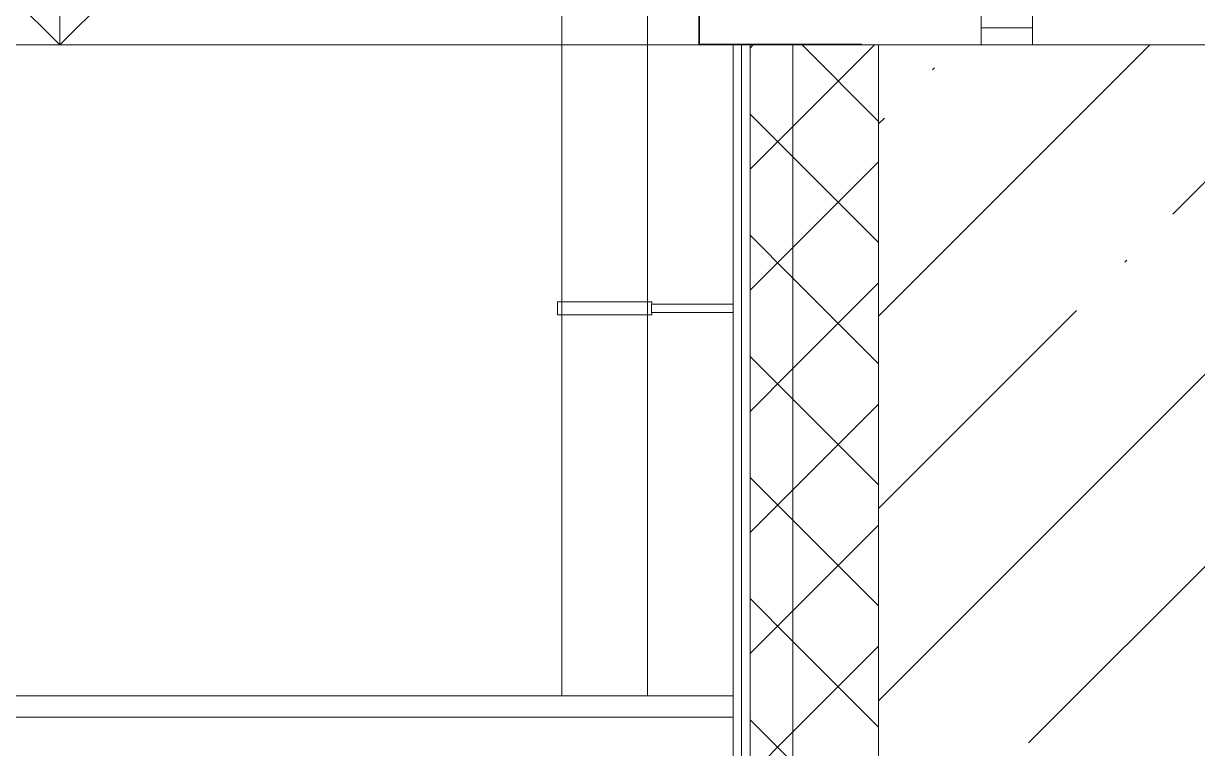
# Model space of a CAD drawing. Header units: millimetres. Extents: x -515342 to 330399, y -224905 to 507333.
# Drawn here: x 244456 to 245827, y 91370 to 92216 of the extents above; entities that cross this region are included whole.
import ezdxf

# ---------------------------------------------------------------- set-up
doc = ezdxf.new("R2010")
doc.units = ezdxf.units.MM
doc.layers.get('0').update_dxf_attribs({"lineweight": 0})
for name, color, linetype, lineweight in [('_ Окна', 7, 'Continuous', 0), ('Аннотация', 7, 'Continuous', 0), ('Витраж', 7, 'Continuous', 0), ('Обобщенные модели', 7, 'Continuous', 0), ('Ограждение', 7, 'Continuous', 0), ('Окна', 7, 'Continuous', 0), ('Отметки', 7, 'Continuous', 0), ('Стены внутренние', 7, 'Continuous', 0), ('Стены наружные', 7, 'Continuous', 0), ('Стены несущие', 7, 'Continuous', 0), ('Стены отделка', 7, 'Continuous', 0), ('Стены штриховка', 7, 'Continuous', 0)]:
    doc.layers.add(name, color=color, linetype=linetype, lineweight=lineweight)
pattern_1 = [(45, (-6322.59, 7579.1), (-70.7107, 70.7107), []), (135, (-6322.59, 7579.1), (-70.7107, -70.7107), [])]

# ---------------------------------------------------------------- blocks, each defined once
blk = doc.blocks.new('ОкноРехау_3фр__ - ЛК_1570х1970-9698878-О_АР_П_Разрез 2-2')
at = {"layer": '_ Окна'}
for p, q in [((-15785, 4236), (-15785, 4160)), ((-15725, 4160), (-15725, 4236)), ((-15785, 4180), (-15725, 4180)), ((-15785, 4160), (-15725, 4160))]:
    blk.add_line(p, q, dxfattribs=at)
at = {"layer": 'Окна', "color": 253, "true_color": 0xaaaaaa}
for p, q in [((-15785, 4236), (-15785, 4160)), ((-15725, 4160), (-15725, 4236)), ((-15785, 4160), (-15725, 4160))]:
    blk.add_line(p, q, dxfattribs=at)
blk = doc.blocks.new('Прямоугольный импост - АР_Откос_Металлический_50х330 Белый Левый-9898761-О_АР_П_Разрез 2-2')
at = {"layer": 'Витраж', "lineweight": 18}
for p, q in [((-15785, 4210), (-16115, 4210)), ((-16115, 4210), (-16115, 4160)), ((-16114, 4161), (-16114, 4209)), ((-16114, 4209), (-15785, 4209)), ((-16115, 4160), (-15925, 4160)), ((-15925, 4161), (-16114, 4161)), ((-15925, 4160), (-15925, 4161))]:
    blk.add_line(p, q, dxfattribs=at)
blk = doc.blocks.new('Влж_Водосточная труба_Хомут - Хомут-V221-О_АР_П_Разрез 2-2')
at = {"layer": 'Обобщенные модели'}
for p, q in [((-16170, 10437.4), (-16170, 10439.9)), ((-16075, 10437.4), (-16170, 10437.4)), ((-16170, 10424.9), (-16170, 10427.4)), ((-16170, 10427.4), (-16075, 10427.4))]:
    blk.add_line(p, q, dxfattribs=at)
for points in [[(-16170, 10437.4), (-16170, 10437.4), (-16170, 10437.4), (-16170, 10437.4)], [(-16170, 10427.5), (-16170, 10427.5), (-16170, 10427.4), (-16170, 10427.4)]]:
    blk.add_open_spline(points, degree=3, dxfattribs=at)
for points, knots in [([(-16170, 10437.4), (-16170, 10437.4), (-16170, 10437.4), (-16170, 10437.4), (-16170, 10437.4)], [0.49995738, 0.49995738, 0.49995738, 0.49995738, 0.51388889, 0.54861111, 0.54861111, 0.54861111, 0.54861111]), ([(-16170, 10427.4), (-16170, 10427.4), (-16170, 10427.4), (-16170, 10427.5), (-16170, 10427.5)], [0.5000435, 0.5000435, 0.5000435, 0.5000435, 0.51388889, 0.54861111, 0.54861111, 0.54861111, 0.54861111])]:
    blk.add_open_spline(points, degree=3, knots=knots, dxfattribs=at)
blk = doc.blocks.new('ASVP_ОМ_Водосточная труба_На стене - Труба 100-9889141-О_АР_П_Разрез 2-2')
at = {"layer": 'Обобщенные модели'}
for p, q in [((-16275, 12695.760475), (-16275, 3400)), ((-16175, 3400), (-16175, 12695.760475))]:
    blk.add_line(p, q, dxfattribs=at)
blk = doc.blocks.new('Влж_Водосточная труба_Хомут - Хомут-V228-О_АР_П_Разрез 2-2')
at = {"layer": 'Обобщенные модели'}
for p, q in [((-16280, 10439.9), (-16280, 10424.9)), ((-16280, 10439.9), (-16225, 10439.9)), ((-16225, 10439.9), (-16170, 10439.9)), ((-16170, 10437.4), (-16170, 10439.9)), ((-16075, 10437.4), (-16170, 10437.4)), ((-16225, 10424.9), (-16280, 10424.9)), ((-16170, 10424.9), (-16225, 10424.9)), ((-16170, 10424.9), (-16170, 10427.4)), ((-16170, 10427.4), (-16075, 10427.4))]:
    blk.add_line(p, q, dxfattribs=at)
for points, knots in [([(-16170.2, 10432.4), (-16170.2, 10432.7), (-16170.2, 10433.3), (-16170.2, 10434.1), (-16170.2, 10434.9), (-16170.1, 10435.7), (-16170.1, 10436.3), (-16170.1, 10436.8), (-16170, 10437.1), (-16170, 10437.4), (-16170, 10437.4), (-16170, 10437.4)], [0, 0, 0, 0, 0.0555556, 0.1111111, 0.1666667, 0.2222222, 0.2777778, 0.3333333, 0.3888889, 0.4444444, 0.4999565, 0.4999565, 0.4999565, 0.4999565]), ([(-16170, 10437.4), (-16170, 10437.4), (-16170, 10437.4), (-16170, 10437.4), (-16170, 10437.4)], [0.49995738, 0.49995738, 0.49995738, 0.49995738, 0.51388889, 0.54861111, 0.54861111, 0.54861111, 0.54861111]), ([(-16170, 10427.4), (-16170, 10427.4), (-16170, 10427.4), (-16170, 10427.5), (-16170, 10427.6), (-16170, 10428), (-16170.1, 10428.6), (-16170.1, 10429.4), (-16170.2, 10430.6), (-16170.2, 10431.7), (-16170.2, 10432.4)], [0.5000435, 0.5000435, 0.5000435, 0.5000435, 0.5138889, 0.5486111, 0.5833333, 0.6527778, 0.7222222, 0.7916667, 0.8611111, 1, 1, 1, 1])]:
    blk.add_open_spline(points, degree=3, knots=knots, dxfattribs=at)
blk.add_open_spline([(-16170, 10427.5), (-16170, 10427.5), (-16170, 10427.4), (-16170, 10427.4)], degree=3, dxfattribs=at)
blk = doc.blocks.new('СД_Люблино_Фасады_rvt-2-О_АР_П_Разрез 2-2')
at = {"layer": 'Стены внутренние'}
h = blk.add_hatch(dxfattribs=at)
h.set_pattern_fill('FP_37', color=256, style=0, pattern_type=2)
h.set_pattern_definition([(45, (-6322.6, 7579.1), (-224.5064, 224.5064), []), (45, (-6098.08, 7579.1), (-224.5064, 224.5064), [396.875, -79.375, 3.353, -76.022])])
h.paths.add_polyline_path([(-15905, -3570), (-15405, -3570), (-15405, -1055), (-15905, -1055), (-15905, -3144.6)])
h.paths.add_polyline_path([(-15405, 2600), (-15405, 4160), (-15905, 4160), (-15905, 2600), (-15631.5, 2600)])
h.paths.add_polyline_path([(-15905, 6020), (-15405, 6020), (-15405, 7510), (-15905, 7510), (-15905, 6066.3)])
h.paths.add_polyline_path([(-15905, 9370), (-15405, 9370), (-15405, 10810), (-15905, 10810), (-15905, 9382.2)])
h.paths.add_polyline_path([(-15905, 12670), (-15405, 12670), (-15405, 13250), (-15905, 13250), (-15905, 12698.1)])
at = {"layer": 'Стены наружные'}
h = blk.add_hatch(dxfattribs=at)
h.set_pattern_fill('FP_39', color=256, style=0, pattern_type=2)
h.set_pattern_definition(pattern_1)
h.paths.add_polyline_path([(-16005, 2600), (-16005, 4160), (-16055, 4160), (-16055, 2600)])
h.paths.add_polyline_path([(-16055, 6020), (-16005, 6020), (-16005, 7510), (-16055, 7510), (-16055, 6066.3)])
h.paths.add_polyline_path([(-16055, 9370), (-16005, 9370), (-16005, 10810), (-16055, 10810), (-16055, 9382.2)])
h.paths.add_polyline_path([(-16005, 12670), (-16005, 13470), (-16055, 13470), (-16055, 12670)])
h = blk.add_hatch(dxfattribs=at)
h.set_pattern_fill('FP_39', color=256, style=0, pattern_type=2)
h.set_pattern_definition(pattern_1)
h.paths.add_polyline_path([(-15905, 2600), (-15905, 4160), (-16005, 4160), (-16005, 2600), (-15952.9, 2600)])
h.paths.add_polyline_path([(-15905, 6020), (-15905, 7510), (-16005, 7510), (-16005, 6020), (-15952.9, 6020)])
h.paths.add_polyline_path([(-15905, 9370), (-15905, 10810), (-16005, 10810), (-16005, 9370), (-15952.9, 9370)])
h.paths.add_polyline_path([(-15952.9, 12670), (-15905, 12670), (-15905, 13470), (-16005, 13470), (-16005, 12670)])
at = {"layer": 'Стены несущие'}
for p, q in [((-15785, 4160), (-15905, 4160)), ((-15905, 4160), (-15905, 2600)), ((-15905, 2600), (-15905, 4160)), ((-15405, 4160), (-15725, 4160))]:
    blk.add_line(p, q, dxfattribs=at)
at = {"layer": 'Стены отделка', "lineweight": 9}
for p, q in [((-16065, 4160), (-16075, 4160)), ((-16075, 4160), (-16075, 2600)), ((-16055, 4160), (-16065, 4160)), ((-16005, 4160), (-16055, 4160)), ((-15905, 4160), (-16005, 4160))]:
    blk.add_line(p, q, dxfattribs=at)
at = {"layer": 'Стены штриховка'}
for p, q in [((-16065, 2600), (-16065, 4160)), ((-16055, 4160), (-16055, 2600)), ((-16055, 2600), (-16055, 4160)), ((-16005, 2600), (-16005, 4160))]:
    blk.add_line(p, q, dxfattribs=at)
at = {"layer": 'Витраж', "lineweight": 9}
blk.add_blockref('Прямоугольный импост - АР_Откос_Металлический_50х330 Белый Левый-9898761-О_АР_П_Разрез 2-2', (0, 0), dxfattribs=at)
at = {"layer": 'Обобщенные модели', "lineweight": 9}
for name, p in [('ASVP_ОМ_Водосточная труба_На стене - Труба 100-9889141-О_АР_П_Разрез 2-2', (0, 0)), ('Влж_Водосточная труба_Хомут - Хомут-V228-О_АР_П_Разрез 2-2', (0, -6580)), ('Влж_Водосточная труба_Хомут - Хомут-V221-О_АР_П_Разрез 2-2', (0, -6580)), ('Влж_Водосточная труба_Хомут - Хомут-V221-О_АР_П_Разрез 2-2', (0, -6580))]:
    blk.add_blockref(name, p, dxfattribs=at)
at = {"layer": 'Окна', "lineweight": 9}
blk.add_blockref('ОкноРехау_3фр__ - ЛК_1570х1970-9698878-О_АР_П_Разрез 2-2', (0, 0), dxfattribs=at)
blk = doc.blocks.new('Ограждение - Ограждение-10610216-О_АР_П_Разрез 2-2')
at = {"layer": 'Ограждение'}
for p, q in [((-18275, 3400), (-16075, 3400)), ((-16075, 3375), (-17975, 3375))]:
    blk.add_line(p, q, dxfattribs=at)
blk = doc.blocks.new('Высотные отметки - Стрелка вверх-5091-О_АР_П_Разрез 2-2')
at = {"layer": 'Аннотация'}
for p, q in [((-16859.5, 12670), (-16859.5, 13170)), ((-16859.5, 12670), (-17071.7, 12882.1)), ((-16859.5, 12670), (-16647.4, 12882.1)), ((-16559.5, 12670), (-17159.5, 12670))]:
    blk.add_line(p, q, dxfattribs=at)

msp = doc.modelspace()

# ---------------------------------------------------------------- linework, layer by layer
at = {"layer": 'Отметки'}
msp.add_line((245799.1118, 92191.3929), (244498.3918, 92191.3929), dxfattribs=at)

# ---------------------------------------------------------------- block references
msp.add_blockref('СД_Люблино_Фасады_rvt-2-О_АР_П_Разрез 2-2', (261359.7107, 88031.3929))
at = {"layer": 'Ограждение'}
msp.add_blockref('Ограждение - Ограждение-10610216-О_АР_П_Разрез 2-2', (261359.7107, 88031.3929), dxfattribs=at)
at = {"layer": 'Отметки'}
msp.add_blockref('Высотные отметки - Стрелка вверх-5091-О_АР_П_Разрез 2-2', (261357.9327, 79521.3929), dxfattribs=at)

doc.saveas('drawing.dxf')
